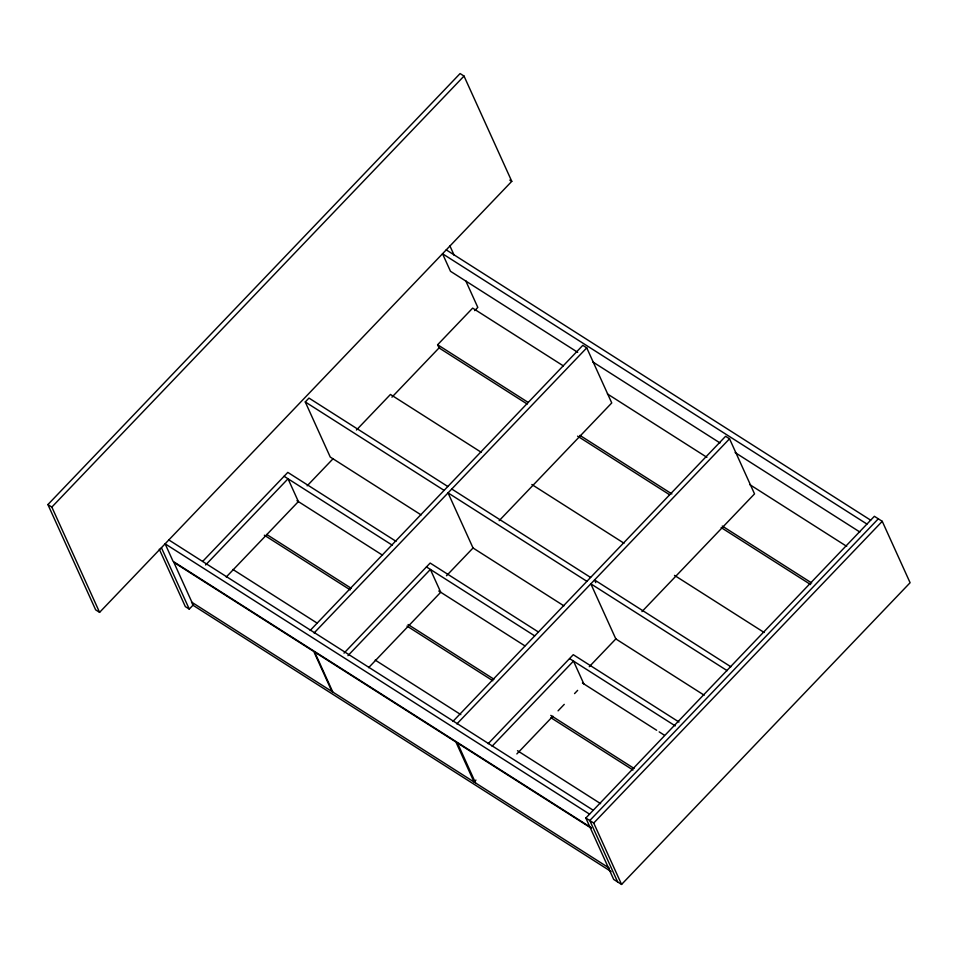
<?xml version="1.0" encoding="UTF-8"?>
<svg xmlns="http://www.w3.org/2000/svg" width="958" height="958" viewBox="0 0 958 958"><rect width="100%" height="100%" fill="white"/><g stroke="black" fill="none" stroke-linecap="round" stroke-linejoin="round"><path stroke-width="1.44" d="M47.9 504.579L460.091 73.562L464.019 76.065L511.776 181.337L99.584 612.354L95.656 609.851L47.9 504.579L51.84 507.093L99.584 612.354M51.84 507.093L464.019 76.065M421.137 514.925L330.247 457.038L305.267 401.953L308.967 398.073L447.817 486.508M202.689 561.4L287.807 472.39L396.025 541.318M205.599 564.981L288.035 478.784L298.381 501.585L226.244 577.015M527.211 404.06L439.051 347.91L437.626 344.748L472.653 308.117L563.34 365.872M356.436 430.022L390.445 394.456L481.347 452.356M159.291 549.197L185.337 606.606L189.265 609.108L193.408 604.785M307.159 485.826L333.013 458.798M391.966 397.151L439.542 347.407M474.701 310.631L477.803 307.398L465.696 280.694M310.152 630.46L582.811 345.347L586.751 347.85L611.743 402.947L499.166 520.661M314.092 632.975L586.751 347.85M344.018 653.14L430.154 563.053L538.372 631.981M347.946 655.643L430.381 569.447L440.728 592.248L368.602 667.678M446.488 575.746L473.348 547.665M452.942 721.41L725.601 436.285L729.541 438.788L754.533 493.885L641.956 611.599M456.882 723.913L729.541 438.788M488.149 743.707L573.267 654.697L678.971 722.021M492.089 746.21L573.495 661.092L583.841 683.892M475.922 780.063L474.066 782.003L455.912 742.007L314.655 652.039L332.809 692.035M589.278 666.684L616.138 638.603M516.853 753.934L552.922 716.225M558.071 710.836L564.262 704.37M574.561 693.592L577.65 690.359M585.841 818.024L874.379 516.302L882.246 521.32L910.1 582.727L621.574 884.438L613.695 879.432L585.841 818.024L593.721 823.03L621.574 884.438M878.306 518.805L589.781 820.527L617.635 881.935M593.721 823.03L882.246 521.32M509.8 180.08L511.776 181.337M446.236 249.87L870.666 520.182M866.954 524.062L442.524 253.75L450.488 271.294L577.686 352.304M592.798 361.932L719.997 442.943M735.121 452.571L859.805 531.977M607.42 393.942L706.908 457.313M749.731 484.58L846.704 546.347M437.626 344.748L528.301 402.504M579.937 435.387L671.881 493.945M722.248 526.038L811.677 582.979M577.59 436.141L669.534 494.699M721.17 527.583L810.588 584.536M531.846 484.52L624.005 543.222M674.504 575.387L764.149 632.472M451.757 489.011L590.607 577.446M730.87 666.78L594.547 579.949L595.768 582.644M305.267 401.953L444.117 490.388M586.907 581.326L448.045 492.891L473.036 547.976L563.927 605.863M727.17 670.66L590.835 583.829L615.826 638.926L704.19 695.197M284.095 476.27L392.313 545.198M426.454 566.932L534.672 635.861M569.555 658.577L675.258 725.901M296.956 500.687L382.529 555.185M438.764 591.002L524.876 645.848M582.416 682.994L656.661 730.271M659.176 731.876L664.205 735.085M266.707 534.468L351.299 588.344M408.108 624.532L493.957 679.21M550.778 715.386L634.1 768.46M264.348 535.211L350.209 589.889M407.018 626.077L492.867 680.755M550.946 717.746L633.01 770.016M232.878 569.447L317.266 623.191M375.201 660.086L460.834 714.632M517.512 750.725L600.63 803.666M168.836 539.941L593.265 810.264M589.553 814.144L165.123 543.821L173.087 561.364L591.218 827.676M591.086 828.095L457.445 742.977L475.587 782.985M609.228 868.092L191.552 602.079L192.977 605.228L611.108 871.54M449.949 245.99L454.188 255.331M331.935 691.484L313.781 651.476L173.841 562.346L191.983 602.354M161.411 547.701L189.265 609.108"/></g></svg>
